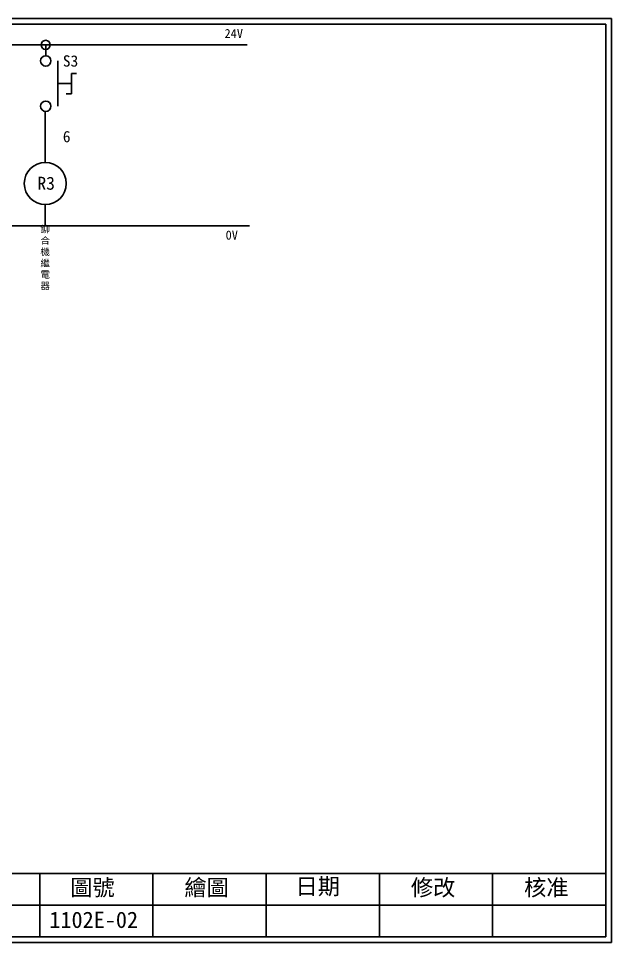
# Model space of a CAD drawing. Extents: x 10 to 297, y 3 to 207.
# Drawn here: x 166 to 297, y 3 to 207 of the extents above; entities that cross this region are included whole.
import ezdxf
from ezdxf.enums import TextEntityAlignment as Align

# ---------------------------------------------------------------- set-up
doc = ezdxf.new("R2010")
doc.units = 0
doc.layers.get('0').update_dxf_attribs({"linetype": 'CONTINUOUS'})
doc.layers.add('圖框層', color=7, linetype='CONTINUOUS')
doc.layers.add('標尺寸層', color=3, linetype='CONTINUOUS')
doc.styles.add('CNS', font='romanc.shx', dxfattribs={"bigfont": 'chineset.shx'})
doc.styles.add('STSL', font='kaiu.ttf')

msp = doc.modelspace()

# ---------------------------------------------------------------- linework, layer by layer
for p, q in [((216.54, 201.15), (78.47, 201.15)), ((172.06, 198.74), (172.06, 201.15)), ((174.74, 197.59), (174.74, 187.59)), ((217.08, 161.2), (78.47, 161.2))]:
    msp.add_line(p, q)
for centre, radius in [((172.06, 201.15), 1), ((171.96, 170.54), 4.64)]:
    msp.add_circle(centre, radius)
at = {"layer": '圖框層', "color": 7}
for p, q in [((297, 206.97), (10, 206.97)), ((297, 3), (297, 206.97)), ((295.75, 205.72), (11.25, 205.72)), ((295.75, 4.25), (295.75, 205.72)), ((11.25, 18.25), (295.75, 18.25)), ((170.75, 4.25), (170.75, 18.25)), ((195.75, 4.25), (195.75, 18.25)), ((220.75, 4.25), (220.75, 18.25)), ((245.75, 4.25), (245.75, 18.25)), ((270.75, 4.25), (270.75, 18.25)), ((145.75, 11.25), (295.75, 11.25)), ((11.25, 4.25), (295.75, 4.25)), ((10, 3), (297, 3))]:
    msp.add_line(p, q, dxfattribs=at)
at = {"layer": '標尺寸層', "color": 7}
for p, q in [((177.72, 192.59), (177.72, 194.86)), ((178.89, 194.86), (177.72, 194.86)), ((174.74, 192.59), (177.72, 192.59)), ((177.72, 192.59), (177.72, 190.31)), ((177.72, 190.31), (176.55, 190.31)), ((171.96, 186.43), (171.96, 175.18)), ((171.96, 165.9), (171.96, 161.2))]:
    msp.add_line(p, q, dxfattribs=at)
for centre in [(172.06, 197.59), (172.06, 187.59)]:
    msp.add_circle(centre, 1.15, dxfattribs=at)

# ---------------------------------------------------------------- texts
at = {"color": 7}
msp.add_text('R3', height=2.856, dxfattribs=at).set_placement((172.16, 170.6), align=Align.MIDDLE_CENTER)
at = {"layer": '圖框層', "color": 4, "style": 'STSL'}
for s, height, p in [('24V', 2, (211.54, 202.66)), ('S3', 2.5, (175.84, 196.34)), ('6', 2.5, (175.84, 179.65)), ('0V', 2, (211.78, 158.16)), ('圖號', 3.6, (177.47, 13.34)), ('繪圖', 3.6, (202.69, 13.34)), ('日期', 3.6, (227.22, 13.59)), ('修改', 3.6, (252.69, 13.34)), ('核准', 3.6, (277.69, 13.34)), ('1102E-02', 3.6, (172.86, 6.22))]:
    msp.add_text(s, height=height, dxfattribs=at).set_placement(p)
at = {"layer": '標尺寸層', "color": 7, "insert": (170.89, 161.2), "char_height": 1.5, "width": 2.5, "attachment_point": 1, "style": 'CNS'}
msp.add_mtext('{\\fDFKai-SB|b0|i0|c136|p65;鉚合機繼電器}', dxfattribs=at)

doc.saveas('drawing.dxf')
